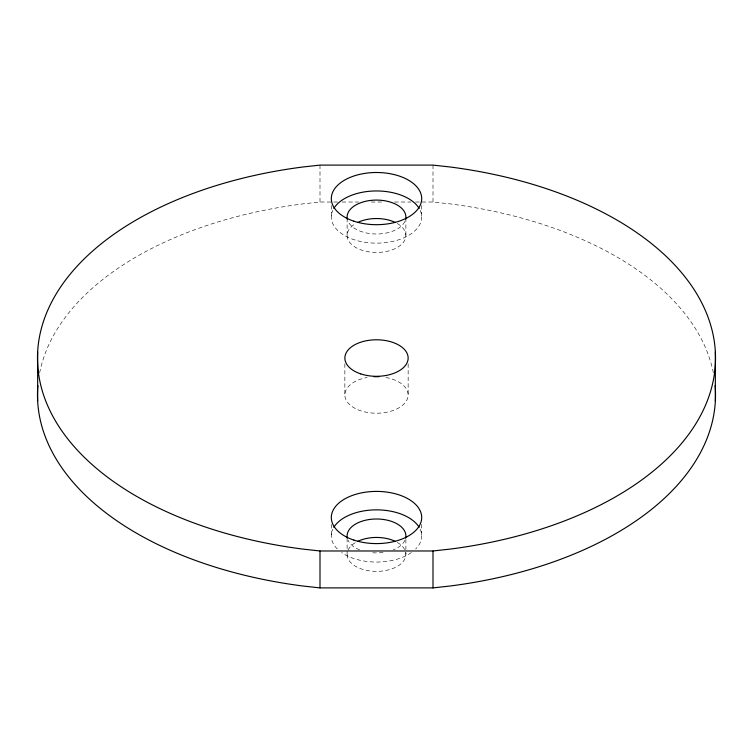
<?xml version="1.0" encoding="UTF-8"?>
<svg xmlns="http://www.w3.org/2000/svg" width="753" height="753" viewBox="0 0 753 753"><rect width="100%" height="100%" fill="white"/><g stroke="black" fill="none" stroke-linecap="round" stroke-linejoin="round"><path stroke-width="0.56" stroke-dasharray="3.77 2.82" d="M337.476 202.02L319.997 202.02L302.546 203.941A339.019 195.733 0 0 0 39.58 373.196M342.135 202.02L358.447 202.02M371.257 202.02L381.743 202.02M394.553 202.02L410.865 202.02M415.524 202.02L433.003 202.02L450.454 203.941A339.019 195.733 0 0 1 713.42 373.196M433.003 165.105L433.003 202.02M421.699 205.513L421.699 217.043M421.699 524.417L421.699 535.957M408.145 363.812L408.145 394.958M405.886 218.201L405.886 235.501M405.886 539.412L405.886 554.406M347.114 218.201L347.114 235.501M347.114 538.263L347.114 554.406M344.855 363.812L344.855 394.958M331.301 205.513L331.301 217.043M331.301 524.417L331.301 535.957M319.997 165.105L319.997 202.02M385.818 377.498A31.645 18.27 0 0 1 402.196 405.613A31.645 18.27 0 0 1 350.804 405.613A31.645 18.27 0 0 1 367.182 377.498M397.273 223.5A29.386 16.961 0 0 1 397.273 247.492A29.386 16.961 0 0 1 355.727 247.492A29.386 16.961 0 0 1 355.727 223.5M397.273 542.414A29.386 16.961 0 0 1 385.941 570.473A29.386 16.961 0 0 1 347.368 552.194M348.121 550.019A29.386 16.961 0 0 1 355.727 542.414M404.879 221.438A29.386 16.961 0 0 1 376.5 234.004A29.386 16.961 0 0 1 348.121 221.438M404.879 540.343A29.386 16.961 0 0 1 393.348 549.85M383.042 552.495A29.386 16.961 0 0 1 369.958 552.495M359.652 549.85A29.386 16.961 0 0 1 348.121 540.343M420.165 210.294A45.199 26.101 0 0 1 376.5 243.144A45.199 26.101 0 0 1 332.835 210.294M420.165 529.199A45.199 26.101 0 0 1 415.647 549.003M411.439 552.514A45.199 26.101 0 0 1 341.561 552.514M337.353 549.003A45.199 26.101 0 0 1 332.835 529.199"/><path stroke-width="1.13" d="M433.003 550.98L450.454 549.059A339.019 195.733 0 0 0 715.519 358.042A339.019 195.733 0 0 0 450.454 167.034L433.003 165.105L319.997 165.105L302.546 167.034A339.019 195.733 0 0 0 37.481 358.042A339.019 195.733 0 0 0 302.546 549.059L319.997 550.98L433.003 550.98L433.003 587.895L319.997 587.895L302.546 585.966A339.019 195.733 0 0 1 37.885 385.451M433.003 587.895L450.454 585.966A339.019 195.733 0 0 0 715.115 385.451M715.35 351.896L715.35 401.104M319.997 550.98L319.997 587.895M37.65 351.896L37.65 401.104M374.147 376.735A31.645 18.27 0 0 1 378.853 376.735M357.609 222.502A29.386 16.961 0 0 1 395.391 222.502M357.609 541.416A29.386 16.961 0 0 1 395.391 541.416M347.368 219.255A29.386 16.961 0 0 1 376.5 200.082A29.386 16.961 0 0 1 405.632 219.255M347.368 538.169A29.386 16.961 0 0 1 376.5 518.996A29.386 16.961 0 0 1 405.632 538.169M333.833 208.43A45.199 26.101 0 0 1 376.5 190.951A45.199 26.101 0 0 1 419.167 208.43M333.833 527.345A45.199 26.101 0 0 1 376.5 509.856A45.199 26.101 0 0 1 419.167 527.345M360.678 373.865A31.645 18.27 0 0 0 408.145 358.042A31.645 18.27 0 0 0 360.678 342.229A31.645 18.27 0 0 0 360.678 373.865M353.901 221.194A45.199 26.101 0 0 0 421.699 198.594A45.199 26.101 0 0 0 353.901 175.995A45.199 26.101 0 0 0 353.901 221.194M353.901 540.099A45.199 26.101 0 0 0 421.699 517.499A45.199 26.101 0 0 0 353.901 494.9A45.199 26.101 0 0 0 353.901 540.099"/></g></svg>
